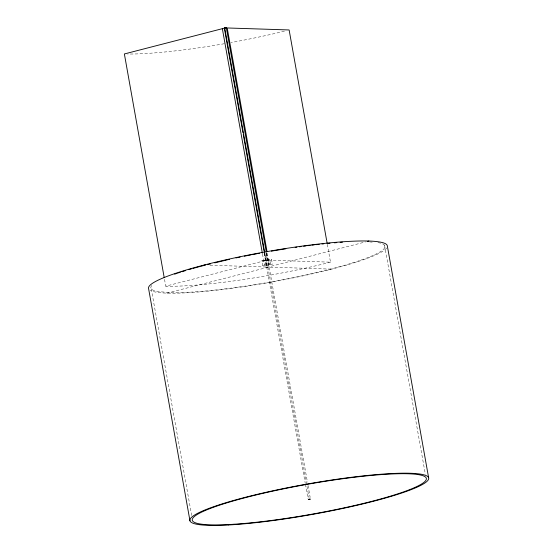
<?xml version="1.0" encoding="UTF-8"?>
<svg xmlns="http://www.w3.org/2000/svg" width="553" height="553" viewBox="0 0 553 553"><rect width="100%" height="100%" fill="white"/><g stroke="black" fill="none" stroke-linecap="round" stroke-linejoin="round"><path stroke-width="0.41" stroke-dasharray="2.77 2.07" d="M166.978 293.131L268.558 267.106L331.745 269.138M261.846 260.829L267.783 259.295L271.537 259.419L272.359 264.064L266.422 265.592L262.668 265.475L261.846 260.829L265.599 260.947L271.537 259.419M164.524 279.362L165.734 286.164L267.859 259.91L265.703 260.38M262.668 265.475L268.606 263.94L272.359 264.064M264.334 252.721L266.94 267.341L365.568 241.896M327.321 244.308L330.5 262.17L264.811 260.062L265.64 264.707M209.967 265.226L267.306 267.071L264.852 253.295M369.708 241.938L372.19 242.131M384.577 245.325L425.333 474.142M270.486 264.002L269.657 259.357L266.691 260.124L265.475 253.315M267.355 253.378L269.394 264.825M267.783 259.295L268.606 263.94M266.65 253.108L307.44 482.133M308.049 485.527L310.164 497.396M266.47 253.06L268.917 266.836M266.104 253.336L268.558 267.106M267.929 267.092L308.989 497.603M264.154 252.68L305.242 483.357M305.394 484.207L307.973 498.668M264.23 253.295L266.422 265.592M262.509 254.083L264.548 265.53M151.287 288.853L191.739 515.963M386.644 248.007A121.28 15.408 -10.1 0 1 271.592 282.085A121.28 15.408 -10.1 0 1 150.243 290.366M377.976 242.573A118.902 15.111 -10.1 0 1 335.049 267.901L307.924 274.502A118.902 15.111 -10.1 0 1 171.99 292.689L157.888 291.604A118.902 15.111 -10.1 0 1 152.628 284.615M330.5 262.17A121.28 15.408 -10.1 0 1 165.734 286.164M284.408 31.155A121.28 15.408 -10.1 0 1 230.933 42.553M224.352 43.722A121.28 15.408 -10.1 0 1 127.522 54.014"/><path stroke-width="0.83" d="M225.327 27.906C228.942 27.436 222.548 28.099 224.781 28.134M367.227 241.467L368.886 241.046M200.815 266.276L204.064 265.481M207.334 264.687L210.631 263.885M214.751 262.882L227.933 259.675A118.902 15.111 -10.1 0 1 229.523 259.322M309.245 499.159C306.058 500.189 312.756 498.606 309.293 499.304M204.119 265.039L205.688 265.087M428.63 477.778L387.266 245.56A121.28 15.408 -10.1 0 0 263.145 252.292A121.28 15.408 -10.1 0 0 148.598 288.618L189.962 520.836M327.169 243.458L289.136 29.959L227.2 27.968L267.051 251.677M266.318 252.209L226.315 27.65L225.278 27.761L224.698 27.885L264.7 252.445M242.974 132.789L224.338 28.162L124.37 53.952L164.22 277.661M243.272 134.49L264.03 251.021M222.354 28.673L262.357 253.233M174.651 274.157A118.902 15.111 -10.1 0 1 177.347 273.237M178.266 272.926A118.902 15.111 -10.1 0 1 180.402 272.228M181.861 271.765A118.902 15.111 -10.1 0 1 185.677 270.576M188.863 269.622A118.902 15.111 -10.1 0 1 191.331 268.903M193.011 268.419A118.902 15.111 -10.1 0 1 199.93 266.511M236.007 257.919A118.902 15.111 -10.1 0 1 240.14 257.055M244.315 256.198A118.902 15.111 -10.1 0 1 251.048 254.864M252.728 254.539A118.902 15.111 -10.1 0 1 256.938 253.737M257.774 253.585A118.902 15.111 -10.1 0 1 259.461 253.274M271.378 251.152A118.902 15.111 -10.1 0 1 285.818 248.795M295.143 247.398A118.902 15.111 -10.1 0 1 296.843 247.156M299.394 246.804A118.902 15.111 -10.1 0 1 301.081 246.569M303.611 246.23A118.902 15.111 -10.1 0 1 306.113 245.898M307.772 245.684A118.902 15.111 -10.1 0 1 310.24 245.373M311.871 245.173A118.902 15.111 -10.1 0 1 314.291 244.882M315.881 244.696A118.902 15.111 -10.1 0 1 319.288 244.308M322.012 244.011A118.902 15.111 -10.1 0 1 323.816 243.818M328.268 243.375A118.902 15.111 -10.1 0 1 330.017 243.209M334.309 242.822A118.902 15.111 -10.1 0 1 336.818 242.615M340.081 242.366A118.902 15.111 -10.1 0 1 342.452 242.2M233.995 524.244A118.902 15.111 -10.1 0 0 424.593 481.781A118.902 15.111 -10.1 0 0 269.297 491.894A118.902 15.111 -10.1 0 0 233.995 524.244M228.299 524.991A121.28 15.408 -10.1 0 0 425.803 482.34A121.28 15.408 -10.1 0 0 273.783 490.587A121.28 15.408 -10.1 0 0 228.299 524.991"/></g></svg>
